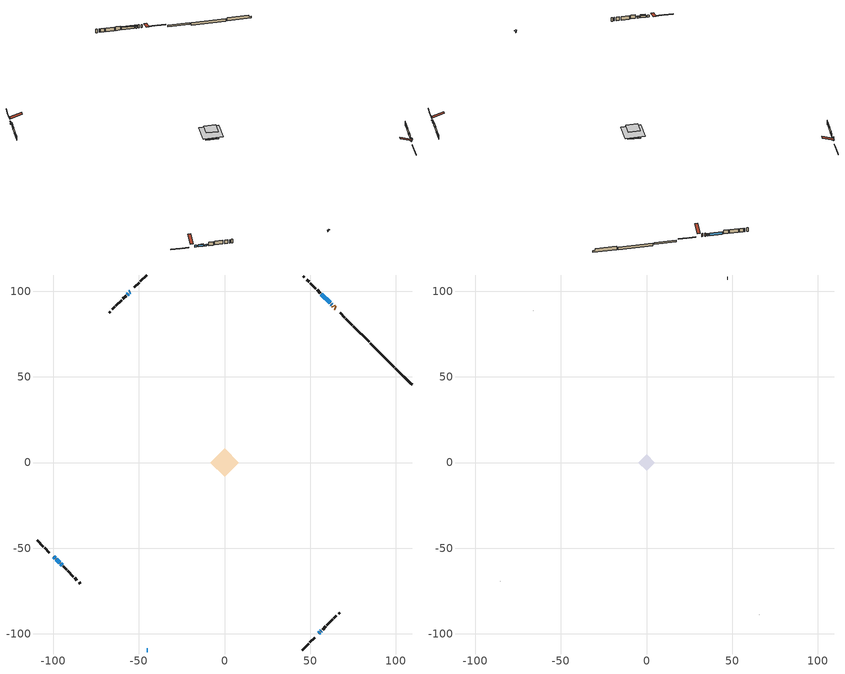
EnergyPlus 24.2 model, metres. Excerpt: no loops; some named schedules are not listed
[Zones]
conditioned space
 floor adiabatic (Floor2 construction): -4.52,0 0,4.52 4.52,0 0,-4.52 z0.76
 floor adiabatic (AdiabaticFloorConstruction): -8.2,0 0,8.2 8.2,0 0,-8.2 z0.76
 floor foundation (Slab1 construction): -4.31,0 0,4.31 4.31,0 0,-4.31 z-1.37
 floor foundation (Slab1 construction 1): -5.18,0 0,5.18 5.18,0 0,-5.18 z-1.68
 floor foundation (Slab3 construction): -4.52,0 0,4.52 4.52,0 0,-4.52 z-0.76
 wall outside (RimJoist1 construction): 45.34,-109.46 49.08,-105.73 / -109.46,-45.34 -105.73,-49.08 / -45.34,109.46 -49.08,105.73 / 74.65,80.16 70.91,83.9 z0.76:1.06
 wall outside (RimJoist2 construction): 49.74,-105.07 52.55,-102.26 / -105.07,-49.74 -102.26,-52.55 / -49.74,105.07 -52.55,102.26 / 70.25,84.55 67.44,87.36 z0.76:1.06
 wall outside (AdiabaticWallConstruction 1): 64.88,89.93 64.46,90.34 / 63.81,91 63.4,91.4 z0.76:2.79
 wall outside (AdiabaticWallConstruction): -45.34,-109.46 -44.73,-109.46 / -55.11,99.69 -55.54,99.26 / -56.2,98.61 -56.81,97.99 z0.76:1.68; -99.69,-55.11 -98.87,-55.94 z0.76:1.98; 55.11,-99.69 55.56,-99.24 z0.76:2.18; -98.21,-56.6 -96.27,-58.54 z0.76:2.23; 62.75,92.06 62.32,92.49 z0.76:1.73; -95.61,-59.19 -94.75,-60.06 z0.76:1.65; 56.22,-98.59 56.61,-98.19 z0.76:1.47; 61.66,93.15 56.59,98.22 z0.76:2.36
 wall outside (Wall1 construction): 57.27,-97.54 59.14,-95.67 / -94.09,-60.71 -92.23,-62.58 / -57.47,97.34 -59.33,95.47 / 55.93,98.87 54.07,100.74 z0.76:3.2
 wall outside (Wall2 construction): 59.79,-95.01 63.15,-91.66 / -91.57,-63.24 -88.21,-66.59 / -59.99,94.81 -63.35,91.46 / 53.41,101.4 50.05,104.75 z0.76:3.2
 wall outside (Wall3 construction): 63.81,-91 65.23,-89.57 / -87.56,-67.25 -86.13,-68.68 / -64,90.8 -65.43,89.37 / 49.4,105.41 47.97,106.84 z0.76:3.2
 wall outside (Wall5 construction): 66.6,-88.21 67.2,-87.6 / -84.77,-70.04 -84.16,-70.65 / -66.8,88.01 -67.4,87.4 / 46.61,108.2 46,108.81 z0.76:3.2
 wall foundation (FoundationWall1 construction): 99.77,55.04,-1.37 99.77,55.04,0.76 108.49,46.31,0.76 108.49,46.31,-0.28 109.46,45.34,-0.28 109.46,45.34,-1.37
 wall foundation (FoundationWall2 construction): 99.11,55.7 85.1,69.71 z-1.68:0.15
 wall foundation (FoundationWall3 construction): 84.44,70.36 75.3,79.5 z-0.76:0.15
 window (WindowConstruction 7): -45.34,-109.46 -44.73,-109.46 z0.76:1.67
 window (WindowConstruction 9): -99.69,-55.11 -98.87,-55.94 z0.76:1.98
 window (WindowConstruction): 55.11,-99.69 55.56,-99.25 z0.76:2.18
 window (WindowConstruction 1): -55.11,99.69 -55.54,99.26 z0.76:1.67
 window (WindowConstruction 2): -98.21,-56.6 -96.27,-58.54 z0.76:2.23
 window (WindowConstruction 3): -56.2,98.61 -56.81,98 z0.76:1.67
 window (WindowConstruction 8): 62.75,92.06 62.32,92.49 z0.76:1.73
 window (WindowConstruction 4): -95.61,-59.19 -94.75,-60.06 z0.76:1.65
 window (WindowConstruction 5): 56.22,-98.59 56.61,-98.19 z0.76:1.47
 window (WindowConstruction 6): 61.66,93.15 56.59,98.22 z0.76:2.36
 door (Door): 64.88,89.93 64.46,90.34 z0.76:2.79
 door (Door 1): 63.81,91 63.4,91.4 z0.76:2.79
 ceiling adiabatic (AdiabaticFloorConstruction): 0,-8.2 8.2,0 0,8.2 -8.2,0 z0.76
attic - vented
 floor to conditioned space (Floor1 construction Reversed): -4.88,0 0,4.88 4.88,0 0,-4.88 z3.2
 wall outside (Wall4 construction): 65.89,-88.92 65.94,-88.87 / -85.47,-69.33 -85.42,-69.38 / -66.09,88.72 -66.14,88.67 / 47.31,107.49 47.26,107.54 z0.76:3.2
 roof outside (Roof1 construction): 54.46,-100.35,3.2 49.7,-95.6,5.44 48.45,-96.85,5.44 53.2,-101.6,3.2; -100.35,-54.46,3.2 -95.6,-49.7,5.44 -96.85,-48.45,5.44 -101.6,-53.2,3.2; -54.46,100.35,3.2 -49.7,95.6,5.44 -48.45,96.85,5.44 -53.2,101.6,3.2; 65.53,89.27,3.2 60.78,84.52,5.44 62.03,83.27,5.44 66.79,88.02,3.2
shading: -44.43,-109.46 -45.64,-109.46 -45.64,-110.22 -44.43,-110.22 z1.97; 55.67,-99.14 55.01,-99.8 55.54,-100.34 56.2,-99.68 z2.33; -55.75,99.05 -54.9,99.9 -55.33,100.34 -56.19,99.48 z1.97; -96.23,-58.58 -98.25,-56.55 -98.79,-57.09 -96.76,-59.12 z2.29; -56.85,97.95 -56.16,98.65 -56.69,99.19 -57.39,98.49 z1.74; 61.99,92.82 63.07,91.73 63.61,92.27 62.53,93.35 z2.19; -94.71,-60.1 -95.66,-59.15 -96.19,-59.69 -95.24,-60.64 z1.71; 56.82,-97.98 56.01,-98.8 56.44,-99.23 57.25,-98.41 z1.77; 56.48,98.32 61.76,93.04 62.3,93.58 57.02,98.86 z2.51
[Building]
Building 1: Terrain=Suburbs
[Site:Location]
Windsor AP_ON: Latitude {deg}=42.28; Longitude {deg}=-82.96; Time Zone {hr}=-5; Elevation {m}=190; Keep Site Location Information=Yes
[Site:GroundTemperature:Shallow]
6.34957, 4.46684, 4.31606, 5.20952, 8.79623, 12.3662, 15.4612, 17.4219, 17.5884, 15.9938, 12.9777, 9.51722
[Site:WaterMainsTemperature]
Calculation Method=Schedule; Temperature Schedule=mains temperature schedule
[Material] Roughness=Rough; Thermal Absorptance=0.9
Name | Thickness {m} | Conductivity {W/m-K} | Density {kg/m3} | Specific Heat {J/kg-K} | Solar Absorptance | Visible Absorptance
asphalt or fiberglass shingles | 0.00635 | 0.162714 | 1121.4 | 1465.45 | 0.4 | 0.4
ceiling loosefill ins | 0.169333 | 0.0480833 | 16.02 | 1046.75 | 0.7 | 0.7
ceiling stud and cavity | 0.1397 | 0.0914023 | 65.682 | 1177.47 | 0.7 | 0.7
concrete 4.0 in. | 0.1016 | 1.803125 | 2242.8 | 837.4 | 0.7 | 0.7
concrete 8.0 in. | 0.2032 | 1.803125 | 2242.8 | 837.4 | 0.7 | 0.7
door material | 0.04445 | 0.053851 | 512.64 | 1214.23 | 0.7 | 0.7
exterior vertical ins | 0.0448461 | 0.029427 | 32.04 | 1214.23 | 0.7 | 0.7
exterior vertical ins 1 | 0.0120215 | 0.029427 | 32.04 | 1214.23 | 0.7 | 0.7
floor covering | 0.0127 | 9.015625 | 54.468 | 1339.84 | 0.6 | 0.6
floor covering 1 | 0.0127 | 0.0433444 | 54.468 | 1339.84 | 0.6 | 0.6
floor rigid ins; wall rigid ins | 0.512978 | 0.029427 | 32.04 | 1214.23 | 0.7 | 0.7
floor stud and cavity | 0.0889 | 0.62952 | 50.32683 | 1063.81 | 0.7 | 0.7
floor stud and cavity 1 | 0.1397 | 1.75129 | 37.0049 | 1207.88 | 0.7 | 0.7
furniture material conditioned space 1 | 0.1524 | 0.115458 | 640.8 | 1214.23 | 0.6 | 0.6
gypsum board | 0.0127 | 0.160291 | 801 | 837.4 | 0.6 | 0.6
gypsum board 1 | 0.0127 | 0.160291 | 801 | 837.4 | 0.7 | 0.7
osb sheathing 0.5 in. | 0.0127 | 0.115458 | 512.64 | 1214.23 | 0.7 | 0.7
osb sheathing 0.75 in. | 0.01905 | 0.115458 | 512.64 | 1214.23 | 0.7 | 0.7
osb sheathing 2.0 in. | 0.0508 | 0.115458 | 512.64 | 1214.23 | 0.7 | 0.7
rim joist rigid ins | 0.051816 | 0.029427 | 32.04 | 1214.23 | 0.7 | 0.7
rim joist stud and cavity | 0.0508 | 0.0401486 | 125.044 | 1163.47 | 0.6 | 0.6
rim joist stud and cavity 1 | 0.0508 | 0.0400372 | 125.044 | 1163.47 | 0.6 | 0.6
wall stud and cavity | 0.1397 | 0.0940029 | 139.0536 | 1170.24 | 0.7 | 0.7
wall stud and cavity 1 | 0.1397 | 0.0902599 | 139.0536 | 1170.24 | 0.7 | 0.7
wall stud and cavity 2 | 0.1397 | 0.079737 | 139.0536 | 1170.24 | 0.7 | 0.7
wall stud and cavity 3 | 0.0889 | 6.1454 | 50.32683 | 1063.81 | 0.6 | 0.6
wall stud and cavity 4 | 0.1397 | 0.137227 | 139.0536 | 1170.24 | 0.7 | 0.7
wall stud and cavity 5 | 0.0889 | 0.380278 | 52.3479 | 1209.89 | 0.7 | 0.7
wall stud and cavity 6 | 0.0889 | 0.391764 | 83.0341 | 1211.67 | 0.7 | 0.7
wood siding | 0.0254 | 0.102417 | 544.68 | 1172.36 | 0.4 | 0.4
wood siding 1 | 0.00254 | 0.102417 | 544.68 | 1172.36 | 0.4 | 0.4
wood siding 2; wood siding 3; wood siding 4 | 0.0254 | 0.102417 | 544.68 | 1172.36 | 0.7 | 0.7
[WindowMaterial:SimpleGlazingSystem]
Name | U-Factor {W/m2-K} | Solar Heat Gain Coefficient
WindowMaterial | 2.92587 | 0.48
WindowMaterial 1 | 2.52614 | 0.26
WindowMaterial 2 | 2.76178 | 0.65
WindowMaterial 3 | 2.95029 | 0.47
WindowMaterial 4 | 2.91168 | 0.5
WindowMaterial 5 | 3.003662 | 0.39
WindowMaterial 6 | 2.864551 | 0.55
WindowMaterial 7 | 2.41315 | 0.45
WindowMaterial 8 | 6.73808 | 0.74
WindowMaterial 9 | 2.94631 | 0.46
[Construction]
AdiabaticFloorConstruction: floor stud and cavity 1, floor rigid ins, osb sheathing 0.75 in., floor covering 1
AdiabaticWallConstruction: wood siding 3, wall rigid ins, wall stud and cavity 5, gypsum board
AdiabaticWallConstruction 1: wood siding 4, wall rigid ins, wall stud and cavity 5, gypsum board
Door; Door 1: door material
Floor1 construction Reversed: gypsum board, ceiling stud and cavity, ceiling loosefill ins
Floor2 construction: floor stud and cavity, floor covering
FoundationWall1 construction; FoundationWall3 construction: concrete 8.0 in., gypsum board 1
FoundationWall2 construction: concrete 8.0 in.
furniture construction conditioned space 1: furniture material conditioned space 1
PartitionWallConstruction: gypsum board, wall stud and cavity 6, gypsum board
RimJoist1 construction: wood siding 2, rim joist rigid ins, osb sheathing 2.0 in., rim joist stud and cavity
RimJoist2 construction: wood siding 2, rim joist rigid ins, osb sheathing 2.0 in., rim joist stud and cavity 1
Roof1 construction: asphalt or fiberglass shingles
Slab1 construction; Slab1 construction 1; Slab3 construction: concrete 4.0 in.
Wall1 construction: wood siding, osb sheathing 0.5 in., wall stud and cavity, gypsum board
Wall2 construction: wood siding, osb sheathing 0.5 in., wall stud and cavity 1, gypsum board
Wall3 construction: wood siding, osb sheathing 0.5 in., wall stud and cavity 2, gypsum board
Wall4 construction: wood siding 1, wall stud and cavity 3
Wall5 construction: wood siding, osb sheathing 0.5 in., wall stud and cavity 4, gypsum board
WindowConstruction: WindowMaterial
WindowConstruction 1: WindowMaterial 1
WindowConstruction 2: WindowMaterial 2
WindowConstruction 3: WindowMaterial 3
WindowConstruction 4: WindowMaterial 4
WindowConstruction 5: WindowMaterial 5
WindowConstruction 6: WindowMaterial 6
WindowConstruction 7: WindowMaterial 7
WindowConstruction 8: WindowMaterial 8
WindowConstruction 9: WindowMaterial 9
[Zone] Multiplier=1; Part of Total Floor Area=Yes
Name | Volume {m3}
attic - vented | 17.3412
conditioned space | 582.3
[Space]
Name | Zone | Volume {m3}
attic - vented 1 | attic - vented | 17.3412
conditioned space 1 | conditioned space | 582.3
[ZoneInfiltration:EffectiveLeakageArea]
infil attic - vented 1: Zone or Space=attic - vented 1; Schedule=Always On Discrete; Effective Air Leakage Area {cm2}=2118.22; Stack Coefficient=0.000325424; Wind Coefficient=1.21883e-05
[ZoneMixing]
whole house fan mix: Zone or Space=attic - vented; Schedule=Always On Continuous; Design Flow Rate Calculation Method=Flow/Zone; Design Flow Rate {m3/s}=0; Source Zone or Space=conditioned space
[SurfaceProperty:ExposedFoundationPerimeter] Exposed Perimeter Calculation Method=TotalExposedPerimeter
Name | Total Exposed Perimeter {m}
Slab1 | 13.716
Slab1 1 | 19.812
Slab3 | 12.924
[InternalMass] Zone or ZoneList=conditioned space; Space or SpaceList=conditioned space 1
Name | Construction | Surface Area {m2}
furniture mass conditioned space 1 | furniture construction conditioned space 1 | 122.872
partition wall mass | PartitionWallConstruction | 266.27
[Lights]
interior lighting: Zone or ZoneList or Space or SpaceList=conditioned space 1; Schedule=interior lighting schedule; Design Level Calculation Method=LightingLevel; Lighting Level {W}=343.2; Return Air Fraction=0; Fraction Radiant=0.6; Fraction Visible=0.2; Fraction Replaceable=1
[People]
occupants: Zone or ZoneList or Space or SpaceList=conditioned space 1; Number of People Schedule=occupants schedule; Number of People Calculation Method=People; Number of People=3; Fraction Radiant=0.314171; Sensible Heat Fraction=0.56303; Activity Level Schedule=occupants activity schedule; Carbon Dioxide Generation Rate {m3/s-W}=0; Enable ASHRAE 55 Comfort Warnings=No; Mean Radiant Temperature Calculation Type=EnclosureAveraged
[ElectricEquipment] Zone or ZoneList or Space or SpaceList=conditioned space 1; Design Level Calculation Method=EquipmentLevel
Name | Schedule | Design Level {W} | Fraction Latent | Fraction Radiant | Fraction Lost
clothes dryer | clothes dryer schedule | 140.772 | 0.015 | 0.081 | 0.85
clothes washer | clothes washer schedule | 32.1985 | 0.03 | 0.162 | 0.7
cooking range | cooking range schedule | 215.147 | 0.08 | 0.432 | 0.2
dishwasher | dishwasher schedule | 66.8632 | 0.3 | 0.18 | 0.4
fridge | fridge schedule | 72.9452 | 0 | 0.6 | 0
mech vent bath fan 0 | mech vent bath fan 0 schedule | 50.2 | 0 | 0 | 1
mech vent bath fan 1 | mech vent bath fan 1 schedule | 50.2 | 0 | 0 | 1
mech vent house fan | mech vent house fan schedule | 0 | 0 | 0 | 1
mech vent house fan cfis | mech vent house fan cfis schedule | 0 | 0 | 0 | 0
mech vent range fan 0 | mech vent range fan 0 schedule | 57 | 0 | 0 | 1
misc plug loads | misc plug loads schedule | 494.7 | 0.045 | 0.513 | 0.1
whole house fan | Always On Discrete | 0 | 0 | 0 | 1
[OtherEquipment] Zone or ZoneList or Space or SpaceList=conditioned space 1; Design Level Calculation Method=EquipmentLevel
Name | Fuel Type | Schedule | Design Level {W} | Fraction Latent | Fraction Radiant | Fraction Lost
clothes dryer 1 | Electricity | clothes dryer schedule | 0 | 0.015 | 0.081 | 0.85
cooking range 1 | Electricity | cooking range schedule | 0 | 0.08 | 0.432 | 0.2
general water use latent | None | general water use schedule | 62.594 | 1 | 0 | 0
general water use sensible | None | general water use schedule | -61.6891 | 0 | 0.6 | 0
mech vent house fan latent load | None | Always On Discrete | 0 | 1 | 0 | 0
mech vent house fan sensible load | None | Always On Discrete | 0 | 0 | 0 | 0
water heater energy adjustment1 | NaturalGas | Always On Discrete | 0.01 | 0 | 0 | 1
[ZoneInfiltration:DesignFlowRate] Zone or ZoneList or Space or SpaceList=conditioned space 1; Schedule=Always On Discrete; Design Flow Rate Calculation Method=Flow/Zone; Design Flow Rate {m3/s}=0
infil flow; natural vent flow; whole house fan flow
[Foundation:Kiva] Initial Indoor Air Temperature {C}=18; Wall Depth Below Slab {m}=0.2032
Name | Wall Height Above Grade {m} | Custom Block Material Name 1 | Custom Block Depth 1 {m} | Custom Block X Position 1 {m} | Custom Block Z Position 1 {m}
Foundation Kiva 1 | 0.759988 | exterior vertical ins | 2.13 | 0.2159 | 0
Foundation Kiva 2 | 0.149992
Foundation Kiva 3 | 0.150023 | exterior vertical ins 1 | 0.910011 | 0.2159 | 0
[Foundation:Kiva:Settings]
Soil Conductivity {W/m-K}=0.849921; Soil Density {kg/m3}=1842.3; Soil Specific Heat {J/kg-K}=418.7; Ground Solar Absorptivity=0.9; Ground Thermal Absorptivity=0.9; Ground Surface Roughness {m}=0.03; Far-Field Width {m}=40; Deep-Ground Boundary Condition=ZeroFlux; Deep-Ground Depth {m}=40; Minimum Cell Dimension {m}=0.2; Maximum Cell Growth Coefficient=3; Simulation Timestep=Timestep
[Exterior:Lights]
exterior lighting: Schedule=exterior lighting schedule; Design Level {W}=75.6
[Schedule:Constant]
Name | Hourly Value
Always On Continuous; mech vent house fan schedule; mech vent house fan cfis schedule; Always On Discrete | 1
occupants activity schedule | 117.228
fridge schedule | 0
[Schedule:Week:Daily]
interior lighting schedule Week Rule - Jan1-Jan27: interior lighting schedule day, interior lighting schedule day, interior lighting schedule day, interior lighting schedule day, interior lighting schedule day, interior lighting schedule day, interior lighting schedule day, interior lighting schedule default day, interior lighting schedule default day, interior lighting schedule default day, interior lighting schedule default day, interior lighting schedule default day
interior lighting schedule Week Rule - Jan28-Feb3: interior lighting schedule day, interior lighting schedule day, interior lighting schedule day, interior lighting schedule day, interior lighting schedule day 1, interior lighting schedule day 1, interior lighting schedule day 1, interior lighting schedule default day, interior lighting schedule default day, interior lighting schedule default day, interior lighting schedule default day, interior lighting schedule default day
interior lighting schedule Week Rule - Feb4-Feb24: interior lighting schedule day 1, interior lighting schedule day 1, interior lighting schedule day 1, interior lighting schedule day 1, interior lighting schedule day 1, interior lighting schedule day 1, interior lighting schedule day 1, interior lighting schedule default day, interior lighting schedule default day, interior lighting schedule default day, interior lighting schedule default day, interior lighting schedule default day
interior lighting schedule Week Rule - Feb25-Mar3: interior lighting schedule day 1, interior lighting schedule day 1, interior lighting schedule day 1, interior lighting schedule day 1, interior lighting schedule day 2, interior lighting schedule day 2, interior lighting schedule day 2, interior lighting schedule default day, interior lighting schedule default day, interior lighting schedule default day, interior lighting schedule default day, interior lighting schedule default day
interior lighting schedule Week Rule - Mar4-Mar31: interior lighting schedule day 2, interior lighting schedule day 2, interior lighting schedule day 2, interior lighting schedule day 2, interior lighting schedule day 2, interior lighting schedule day 2, interior lighting schedule day 2, interior lighting schedule default day, interior lighting schedule default day, interior lighting schedule default day, interior lighting schedule default day, interior lighting schedule default day
interior lighting schedule Week Rule - Apr1-Apr28: interior lighting schedule day 3, interior lighting schedule day 3, interior lighting schedule day 3, interior lighting schedule day 3, interior lighting schedule day 3, interior lighting schedule day 3, interior lighting schedule day 3, interior lighting schedule default day, interior lighting schedule default day, interior lighting schedule default day, interior lighting schedule default day, interior lighting schedule default day
interior lighting schedule Week Rule - Apr29-May5: interior lighting schedule day 3, interior lighting schedule day 3, interior lighting schedule day 4, interior lighting schedule day 4, interior lighting schedule day 4, interior lighting schedule day 4, interior lighting schedule day 4, interior lighting schedule default day, interior lighting schedule default day, interior lighting schedule default day, interior lighting schedule default day, interior lighting schedule default day
interior lighting schedule Week Rule - May6-May26: interior lighting schedule day 4, interior lighting schedule day 4, interior lighting schedule day 4, interior lighting schedule day 4, interior lighting schedule day 4, interior lighting schedule day 4, interior lighting schedule day 4, interior lighting schedule default day, interior lighting schedule default day, interior lighting schedule default day, interior lighting schedule default day, interior lighting schedule default day
interior lighting schedule Week Rule - May27-Jun2: interior lighting schedule day 4, interior lighting schedule day 4, interior lighting schedule day 4, interior lighting schedule day 4, interior lighting schedule day 4, interior lighting schedule day 5, interior lighting schedule day 5, interior lighting schedule default day, interior lighting schedule default day, interior lighting schedule default day, interior lighting schedule default day, interior lighting schedule default day
interior lighting schedule Week Rule - Jun3-Jun30: interior lighting schedule day 5, interior lighting schedule day 5, interior lighting schedule day 5, interior lighting schedule day 5, interior lighting schedule day 5, interior lighting schedule day 5, interior lighting schedule day 5, interior lighting schedule default day, interior lighting schedule default day, interior lighting schedule default day, interior lighting schedule default day, interior lighting schedule default day
interior lighting schedule Week Rule - Jul1-Jul28: interior lighting schedule day 6, interior lighting schedule day 6, interior lighting schedule day 6, interior lighting schedule day 6, interior lighting schedule day 6, interior lighting schedule day 6, interior lighting schedule day 6, interior lighting schedule default day, interior lighting schedule default day, interior lighting schedule default day, interior lighting schedule default day, interior lighting schedule default day
interior lighting schedule Week Rule - Jul29-Aug4: interior lighting schedule day 6, interior lighting schedule day 6, interior lighting schedule day 6, interior lighting schedule day 7, interior lighting schedule day 7, interior lighting schedule day 7, interior lighting schedule day 7, interior lighting schedule default day, interior lighting schedule default day, interior lighting schedule default day, interior lighting schedule default day, interior lighting schedule default day
interior lighting schedule Week Rule - Aug5-Aug25: interior lighting schedule day 7, interior lighting schedule day 7, interior lighting schedule day 7, interior lighting schedule day 7, interior lighting schedule day 7, interior lighting schedule day 7, interior lighting schedule day 7, interior lighting schedule default day, interior lighting schedule default day, interior lighting schedule default day, interior lighting schedule default day, interior lighting schedule default day
interior lighting schedule Week Rule - Aug26-Sep1: interior lighting schedule day 7, interior lighting schedule day 7, interior lighting schedule day 7, interior lighting schedule day 7, interior lighting schedule day 7, interior lighting schedule day 7, interior lighting schedule day 8, interior lighting schedule default day, interior lighting schedule default day, interior lighting schedule default day, interior lighting schedule default day, interior lighting schedule default day
interior lighting schedule Week Rule - Sep2-Sep29: interior lighting schedule day 8, interior lighting schedule day 8, interior lighting schedule day 8, interior lighting schedule day 8, interior lighting schedule day 8, interior lighting schedule day 8, interior lighting schedule day 8, interior lighting schedule default day, interior lighting schedule default day, interior lighting schedule default day, interior lighting schedule default day, interior lighting schedule default day
interior lighting schedule Week Rule - Sep30-Oct6: interior lighting schedule day 8, interior lighting schedule day 9, interior lighting schedule day 9, interior lighting schedule day 9, interior lighting schedule day 9, interior lighting schedule day 9, interior lighting schedule day 9, interior lighting schedule default day, interior lighting schedule default day, interior lighting schedule default day, interior lighting schedule default day, interior lighting schedule default day
interior lighting schedule Week Rule - Oct7-Oct27: interior lighting schedule day 9, interior lighting schedule day 9, interior lighting schedule day 9, interior lighting schedule day 9, interior lighting schedule day 9, interior lighting schedule day 9, interior lighting schedule day 9, interior lighting schedule default day, interior lighting schedule default day, interior lighting schedule default day, interior lighting schedule default day, interior lighting schedule default day
interior lighting schedule Week Rule - Oct28-Nov3: interior lighting schedule day 9, interior lighting schedule day 9, interior lighting schedule day 9, interior lighting schedule day 9, interior lighting schedule day 10, interior lighting schedule day 10, interior lighting schedule day 10, interior lighting schedule default day, interior lighting schedule default day, interior lighting schedule default day, interior lighting schedule default day, interior lighting schedule default day
interior lighting schedule Week Rule - Nov4-Nov24: interior lighting schedule day 10, interior lighting schedule day 10, interior lighting schedule day 10, interior lighting schedule day 10, interior lighting schedule day 10, interior lighting schedule day 10, interior lighting schedule day 10, interior lighting schedule default day, interior lighting schedule default day, interior lighting schedule default day, interior lighting schedule default day, interior lighting schedule default day
interior lighting schedule Week Rule - Nov25-Dec1: interior lighting schedule day 10, interior lighting schedule day 10, interior lighting schedule day 10, interior lighting schedule day 10, interior lighting schedule day 10, interior lighting schedule day 10, interior lighting schedule day 11, interior lighting schedule default day, interior lighting schedule default day, interior lighting schedule default day, interior lighting schedule default day, interior lighting schedule default day
interior lighting schedule Week Rule - Dec2-Dec31: interior lighting schedule day 11, interior lighting schedule day 11, interior lighting schedule day 11, interior lighting schedule day 11, interior lighting schedule day 11, interior lighting schedule day 11, interior lighting schedule day 11, interior lighting schedule default day, interior lighting schedule default day, interior lighting schedule default day, interior lighting schedule default day, interior lighting schedule default day
occupants schedule Week Rule - Jan1-Dec31: occupants schedule day, occupants schedule day, occupants schedule day, occupants schedule day, occupants schedule day, occupants schedule day, occupants schedule day, occupants schedule default day, occupants schedule default day, occupants schedule default day, occupants schedule default day, occupants schedule default day
clothes dryer schedule Week Rule - Jan1-Dec31: clothes dryer schedule day, clothes dryer schedule day, clothes dryer schedule day, clothes dryer schedule day, clothes dryer schedule day, clothes dryer schedule day, clothes dryer schedule day, clothes dryer schedule default day, clothes dryer schedule default day, clothes dryer schedule default day, clothes dryer schedule default day, clothes dryer schedule default day
clothes washer schedule Week Rule - Jan1-Dec31: clothes washer schedule day, clothes washer schedule day, clothes washer schedule day, clothes washer schedule day, clothes washer schedule day, clothes washer schedule day, clothes washer schedule day, clothes washer schedule default day, clothes washer schedule default day, clothes washer schedule default day, clothes washer schedule default day, clothes washer schedule default day
cooking range schedule Week Rule - Jan1-Dec31: cooking range schedule day, cooking range schedule day, cooking range schedule day, cooking range schedule day, cooking range schedule day, cooking range schedule day, cooking range schedule day, cooking range schedule default day, cooking range schedule default day, cooking range schedule default day, cooking range schedule default day, cooking range schedule default day
dishwasher schedule Week Rule - Jan1-Dec31: dishwasher schedule day, dishwasher schedule day, dishwasher schedule day, dishwasher schedule day, dishwasher schedule day, dishwasher schedule day, dishwasher schedule day, dishwasher schedule default day, dishwasher schedule default day, dishwasher schedule default day, dishwasher schedule default day, dishwasher schedule default day
mech vent bath fan 0 schedule Week Rule - Jan1-Dec31: mech vent bath fan 0 schedule day, mech vent bath fan 0 schedule day, mech vent bath fan 0 schedule day, mech vent bath fan 0 schedule day, mech vent bath fan 0 schedule day, mech vent bath fan 0 schedule day, mech vent bath fan 0 schedule day, mech vent bath fan 0 schedule default day, mech vent bath fan 0 schedule default day, mech vent bath fan 0 schedule default day, mech vent bath fan 0 schedule default day, mech vent bath fan 0 schedule default day
mech vent bath fan 1 schedule Week Rule - Jan1-Dec31: mech vent bath fan 1 schedule day, mech vent bath fan 1 schedule day, mech vent bath fan 1 schedule day, mech vent bath fan 1 schedule day, mech vent bath fan 1 schedule day, mech vent bath fan 1 schedule day, mech vent bath fan 1 schedule day, mech vent bath fan 1 schedule default day, mech vent bath fan 1 schedule default day, mech vent bath fan 1 schedule default day, mech vent bath fan 1 schedule default day, mech vent bath fan 1 schedule default day
mech vent range fan 0 schedule Week Rule - Jan1-Dec31: mech vent range fan 0 schedule day, mech vent range fan 0 schedule day, mech vent range fan 0 schedule day, mech vent range fan 0 schedule day, mech vent range fan 0 schedule day, mech vent range fan 0 schedule day, mech vent range fan 0 schedule day, mech vent range fan 0 schedule default day, mech vent range fan 0 schedule default day, mech vent range fan 0 schedule default day, mech vent range fan 0 schedule default day, mech vent range fan 0 schedule default day
misc plug loads schedule Week Rule - Jan1-Dec31: misc plug loads schedule day, misc plug loads schedule day, misc plug loads schedule day, misc plug loads schedule day, misc plug loads schedule day, misc plug loads schedule day, misc plug loads schedule day, misc plug loads schedule default day, misc plug loads schedule default day, misc plug loads schedule default day, misc plug loads schedule default day, misc plug loads schedule default day
general water use schedule Week Rule - Jan1-Dec31: general water use schedule day, general water use schedule day, general water use schedule day, general water use schedule day, general water use schedule day, general water use schedule day, general water use schedule day, general water use schedule default day, general water use schedule default day, general water use schedule default day, general water use schedule default day, general water use schedule default day
exterior lighting schedule Week Rule - Jan1-Jan27: exterior lighting schedule day, exterior lighting schedule day, exterior lighting schedule day, exterior lighting schedule day, exterior lighting schedule day, exterior lighting schedule day, exterior lighting schedule day, exterior lighting schedule default day, exterior lighting schedule default day, exterior lighting schedule default day, exterior lighting schedule default day, exterior lighting schedule default day
exterior lighting schedule Week Rule - Jan28-Feb3: exterior lighting schedule day, exterior lighting schedule day, exterior lighting schedule day, exterior lighting schedule day, exterior lighting schedule day 1, exterior lighting schedule day 1, exterior lighting schedule day 1, exterior lighting schedule default day, exterior lighting schedule default day, exterior lighting schedule default day, exterior lighting schedule default day, exterior lighting schedule default day
exterior lighting schedule Week Rule - Feb4-Feb24: exterior lighting schedule day 1, exterior lighting schedule day 1, exterior lighting schedule day 1, exterior lighting schedule day 1, exterior lighting schedule day 1, exterior lighting schedule day 1, exterior lighting schedule day 1, exterior lighting schedule default day, exterior lighting schedule default day, exterior lighting schedule default day, exterior lighting schedule default day, exterior lighting schedule default day
exterior lighting schedule Week Rule - Feb25-Mar3: exterior lighting schedule day 1, exterior lighting schedule day 1, exterior lighting schedule day 1, exterior lighting schedule day 1, exterior lighting schedule day 2, exterior lighting schedule day 2, exterior lighting schedule day 2, exterior lighting schedule default day, exterior lighting schedule default day, exterior lighting schedule default day, exterior lighting schedule default day, exterior lighting schedule default day
exterior lighting schedule Week Rule - Mar4-Mar31: exterior lighting schedule day 2, exterior lighting schedule day 2, exterior lighting schedule day 2, exterior lighting schedule day 2, exterior lighting schedule day 2, exterior lighting schedule day 2, exterior lighting schedule day 2, exterior lighting schedule default day, exterior lighting schedule default day, exterior lighting schedule default day, exterior lighting schedule default day, exterior lighting schedule default day
exterior lighting schedule Week Rule - Apr1-Apr28: exterior lighting schedule day 3, exterior lighting schedule day 3, exterior lighting schedule day 3, exterior lighting schedule day 3, exterior lighting schedule day 3, exterior lighting schedule day 3, exterior lighting schedule day 3, exterior lighting schedule default day, exterior lighting schedule default day, exterior lighting schedule default day, exterior lighting schedule default day, exterior lighting schedule default day
exterior lighting schedule Week Rule - Apr29-May5: exterior lighting schedule day 3, exterior lighting schedule day 3, exterior lighting schedule day 4, exterior lighting schedule day 4, exterior lighting schedule day 4, exterior lighting schedule day 4, exterior lighting schedule day 4, exterior lighting schedule default day, exterior lighting schedule default day, exterior lighting schedule default day, exterior lighting schedule default day, exterior lighting schedule default day
exterior lighting schedule Week Rule - May6-May26: exterior lighting schedule day 4, exterior lighting schedule day 4, exterior lighting schedule day 4, exterior lighting schedule day 4, exterior lighting schedule day 4, exterior lighting schedule day 4, exterior lighting schedule day 4, exterior lighting schedule default day, exterior lighting schedule default day, exterior lighting schedule default day, exterior lighting schedule default day, exterior lighting schedule default day
exterior lighting schedule Week Rule - May27-Jun2: exterior lighting schedule day 4, exterior lighting schedule day 4, exterior lighting schedule day 4, exterior lighting schedule day 4, exterior lighting schedule day 4, exterior lighting schedule day 5, exterior lighting schedule day 5, exterior lighting schedule default day, exterior lighting schedule default day, exterior lighting schedule default day, exterior lighting schedule default day, exterior lighting schedule default day
exterior lighting schedule Week Rule - Jun3-Jun30: exterior lighting schedule day 5, exterior lighting schedule day 5, exterior lighting schedule day 5, exterior lighting schedule day 5, exterior lighting schedule day 5, exterior lighting schedule day 5, exterior lighting schedule day 5, exterior lighting schedule default day, exterior lighting schedule default day, exterior lighting schedule default day, exterior lighting schedule default day, exterior lighting schedule default day
[Schedule:Year]
interior lighting schedule: interior lighting schedule Week Rule - Jan1-Jan27, 1, 1, 1, 27, interior lighting schedule Week Rule - Jan28-Feb3, 1, 28, 2, 3, interior lighting schedule Week Rule - Feb4-Feb24, 2, 4, 2, 24, interior lighting schedule Week Rule - Feb25-Mar3, 2, 25, 3, 3, interior lighting schedule Week Rule - Mar4-Mar31, 3, 4, 3, 31, interior lighting schedule Week Rule - Apr1-Apr28, 4, 1, 4, 28, interior lighting schedule Week Rule - Apr29-May5, 4, 29, 5, 5, interior lighting schedule Week Rule - May6-May26, 5, 6, 5, 26, interior lighting schedule Week Rule - May27-Jun2, 5, 27, 6, 2, interior lighting schedule Week Rule - Jun3-Jun30, 6, 3, 6, 30, interior lighting schedule Week Rule - Jul1-Jul28, 7, 1, 7, 28, interior lighting schedule Week Rule - Jul29-Aug4, 7, 29, 8, 4, interior lighting schedule Week Rule - Aug5-Aug25, 8, 5, 8, 25, interior lighting schedule Week Rule - Aug26-Sep1, 8, 26, 9, 1, interior lighting schedule Week Rule - Sep2-Sep29, 9, 2, 9, 29, interior lighting schedule Week Rule - Sep30-Oct6, 9, 30, 10, 6, interior lighting schedule Week Rule - Oct7-Oct27, 10, 7, 10, 27, interior lighting schedule Week Rule - Oct28-Nov3, 10, 28, 11, 3, interior lighting schedule Week Rule - Nov4-Nov24, 11, 4, 11, 24, interior lighting schedule Week Rule - Nov25-Dec1, 11, 25, 12, 1, interior lighting schedule Week Rule - Dec2-Dec31, 12, 2, 12, 31
occupants schedule: occupants schedule Week Rule - Jan1-Dec31, 1, 1, 12, 31
clothes dryer schedule: clothes dryer schedule Week Rule - Jan1-Dec31, 1, 1, 12, 31
clothes washer schedule: clothes washer schedule Week Rule - Jan1-Dec31, 1, 1, 12, 31
cooking range schedule: cooking range schedule Week Rule - Jan1-Dec31, 1, 1, 12, 31
dishwasher schedule: dishwasher schedule Week Rule - Jan1-Dec31, 1, 1, 12, 31
mech vent bath fan 0 schedule: mech vent bath fan 0 schedule Week Rule - Jan1-Dec31, 1, 1, 12, 31
mech vent bath fan 1 schedule: mech vent bath fan 1 schedule Week Rule - Jan1-Dec31, 1, 1, 12, 31
mech vent range fan 0 schedule: mech vent range fan 0 schedule Week Rule - Jan1-Dec31, 1, 1, 12, 31
misc plug loads schedule: misc plug loads schedule Week Rule - Jan1-Dec31, 1, 1, 12, 31
general water use schedule: general water use schedule Week Rule - Jan1-Dec31, 1, 1, 12, 31
exterior lighting schedule: exterior lighting schedule Week Rule - Jan1-Jan27, 1, 1, 1, 27, exterior lighting schedule Week Rule - Jan28-Feb3, 1, 28, 2, 3, exterior lighting schedule Week Rule - Feb4-Feb24, 2, 4, 2, 24, exterior lighting schedule Week Rule - Feb25-Mar3, 2, 25, 3, 3, exterior lighting schedule Week Rule - Mar4-Mar31, 3, 4, 3, 31, exterior lighting schedule Week Rule - Apr1-Apr28, 4, 1, 4, 28, exterior lighting schedule Week Rule - Apr29-May5, 4, 29, 5, 5, exterior lighting schedule Week Rule - May6-May26, 5, 6, 5, 26, exterior lighting schedule Week Rule - May27-Jun2, 5, 27, 6, 2, exterior lighting schedule Week Rule - Jun3-Jun30, 6, 3, 6, 30, exterior lighting schedule Week Rule - Jul1-Jul28, 7, 1, 7, 28, exterior lighting schedule Week Rule - Jul29-Aug4, 7, 29, 8, 4, exterior lighting schedule Week Rule - Aug5-Aug25, 8, 5, 8, 25, exterior lighting schedule Week Rule - Aug26-Sep1, 8, 26, 9, 1, exterior lighting schedule Week Rule - Sep2-Sep29, 9, 2, 9, 29, exterior lighting schedule Week Rule - Sep30-Oct6, 9, 30, 10, 6, exterior lighting schedule Week Rule - Oct7-Oct27, 10, 7, 10, 27, exterior lighting schedule Week Rule - Oct28-Nov3, 10, 28, 11, 3, exterior lighting schedule Week Rule - Nov4-Nov24, 11, 4, 11, 24, exterior lighting schedule Week Rule - Nov25-Dec1, 11, 25, 12, 1, exterior lighting schedule Week Rule - Dec2-Dec31, 12, 2, 12, 31
[Schedule:Compact]
mains temperature schedule: Through: 01/01, For: AllDays, Until: 24:00, 9.71556, Through: 01/02, For: AllDays, Until: 24:00, 9.65056, Through: 01/03, For: AllDays, Until: 24:00, 9.58667, Through: 01/04, For: AllDays, Until: 24:00, 9.52389, Through: 01/05, For: AllDays, Until: 24:00, 9.46278, Through: 01/06, For: AllDays, Until: 24:00, 9.40278, Through: 01/07, For: AllDays, Until: 24:00, 9.34444, Through: 01/08, For: AllDays, Until: 24:00, 9.28778, Through: 01/09, For: AllDays, Until: 24:00, 9.23222, Through: 01/10, For: AllDays, Until: 24:00, 9.17778, Through: 01/11, For: AllDays, Until: 24:00, 9.125, Through: 01/12, For: AllDays, Until: 24:00, 9.07389, Through: 01/13, For: AllDays, Until: 24:00, 9.02444, Through: 01/14, For: AllDays, Until: 24:00, 8.97611, Through: 01/15, For: AllDays, Until: 24:00, 8.92944, Through: 01/16, For: AllDays, Until: 24:00, 8.88444, Through: 01/17, For: AllDays, Until: 24:00, 8.84056, Through: 01/18, For: AllDays, Until: 24:00, 8.79889, Through: 01/19, For: AllDays, Until: 24:00, 8.75833, Through: 01/20, For: AllDays, Until: 24:00, 8.71944, Through: 01/21, For: AllDays, Until: 24:00, 8.68222, Through: 01/22, For: AllDays, Until: 24:00, 8.64667, Through: 01/23, For: AllDays, Until: 24:00, 8.61222, Through: 01/24, For: AllDays, Until: 24:00, 8.58, Through: 01/25, For: AllDays, Until: 24:00, 8.54944, Through: 01/26, For: AllDays, Until: 24:00, 8.52, Through: 01/27, For: AllDays, Until: 24:00, 8.49278, Through: 01/28, For: AllDays, Until: 24:00, 8.46722, Through: 01/29, For: AllDays, Until: 24:00, 8.44278, Through: 01/30, For: AllDays, Until: 24:00, 8.42056, Through: 01/31, For: AllDays, Until: 24:00, 8.39944, Through: 02/01, For: AllDays, Until: 24:00, 8.38056, Through: 02/02, For: AllDays, Until: 24:00, 8.36333, Through: 02/03, For: AllDays, Until: 24:00, 8.34778, Through: 02/04, For: AllDays, Until: 24:00, 8.33389, Through: 02/05, For: AllDays, Until: 24:00, 8.32167, Through: 02/06, For: AllDays, Until: 24:00, 8.31111, Through: 02/07, For: AllDays, Until: 24:00, 8.30222, Through: 02/08, For: AllDays, Until: 24:00, 8.295, Through: 02/09, For: AllDays, Until: 24:00, 8.29, Through: 02/10, For: AllDays, Until: 24:00, 8.28611, Through: 02/11, For: AllDays, Until: 24:00, 8.28444, Through: 02/12, For: AllDays, Until: 24:00, 8.28444, Through: 02/13, For: AllDays, Until: 24:00, 8.28611, Through: 02/14, For: AllDays, Until: 24:00, 8.28889, Through: 02/15, For: AllDays, Until: 24:00, 8.29444, Through: 02/16, For: AllDays, Until: 24:00, 8.30111, Through: 02/17, For: AllDays, Until: 24:00, 8.30944, Through: 02/18, For: AllDays, Until: 24:00, 8.31944, Through: 02/19, For: AllDays, Until: 24:00, 8.33167, Through: 02/20, For: AllDays, Until: 24:00, 8.345, Through: 02/21, For: AllDays, Until: 24:00, 8.36056, Through: 02/22, For: AllDays, Until: 24:00, 8.37778, Through: 02/23, For: AllDays, Until: 24:00, 8.39611, Through: 02/24, For: AllDays, Until: 24:00, 8.41667, Through: 02/25, For: AllDays, Until: 24:00, 8.43889, Through: 02/26, For: AllDays, Until: 24:00, 8.46278, Through: 02/27, For: AllDays, Until: 24:00, 8.48833, Through: 02/28, For: AllDays, Until: 24:00, 8.51556, Through: 03/01, For: AllDays, Until: 24:00, 8.54444, Through: 03/02, For: AllDays, Until: 24:00, 8.575, Through: 03/03, For: AllDays, Until: 24:00, 8.60667, Through: 03/04, For: AllDays, Until: 24:00, 8.64056, Through: 03/05, For: AllDays, Until: 24:00, 8.67611, Through: 03/06, For: AllDays, Until: 24:00, 8.71278, Through: 03/07, For: AllDays, Until: 24:00, 8.75167, Through: 03/08, For: AllDays, Until: 24:00, 8.79167, Through: 03/09, For: AllDays, Until: 24:00, 8.83333, Through: 03/10, For: AllDays, Until: 24:00, 8.87667, Through: 03/11, For: AllDays, Until: 24:00, 8.92167, Through: 03/12, For: AllDays, Until: 24:00, 8.96833, Through: 03/13, For: AllDays, Until: 24:00, 9.01611, Through: 03/14, For: AllDays, Until: 24:00, 9.06556, Through: 03/15, For: AllDays, Until: 24:00, 9.11667, Through: 03/16, For: AllDays, Until: 24:00, 9.16889, Through: 03/17, For: AllDays, Until: 24:00, 9.22278, Through: 03/18, For: AllDays, Until: 24:00, 9.27833, Through: 03/19, For: AllDays, Until: 24:00, 9.335, Through: 03/20, For: AllDays, Until: 24:00, 9.39333, Through: 03/21, For: AllDays, Until: 24:00, 9.45278, Through: 03/22, For: AllDays, Until: 24:00, 9.51389, Through: 03/23, For: AllDays, Until: 24:00, 9.57611, Through: 03/24, For: AllDays, Until: 24:00, 9.64, Through: 03/25, For: AllDays, Until: 24:00, 9.705, Through: 03/26, For: AllDays, Until: 24:00, 9.77111, Through: 03/27, For: AllDays, Until: 24:00, 9.83889, Through: 03/28, For: AllDays, Until: 24:00, 9.90778, Through: 03/29, For: AllDays, Until: 24:00, 9.97778, Through: 03/30, For: AllDays, Until: 24:00, 10.0489, Through: 03/31, For: AllDays, Until: 24:00, 10.1217, Through: 04/01, For: AllDays, Until: 24:00, 10.1956, Through: 04/02, For: AllDays, Until: 24:00, 10.2706, Through: 04/03, For: AllDays, Until: 24:00, 10.3461, Through: 04/04, For: AllDays, Until: 24:00, 10.4233, Through: 04/05, For: AllDays, Until: 24:00, 10.5017, Through: 04/06, For: AllDays, Until: 24:00, 10.5811, Through: 04/07, For: AllDays, Until: 24:00, 10.6617, Through: 04/08, For: AllDays, Until: 24:00, 10.7428, Through: 04/09, For: AllDays, Until: 24:00, 10.825, Through: 04/10, For: AllDays, Until: 24:00, 10.9089, Through: 04/11, For: AllDays, Until: 24:00, 10.9928, Through: 04/12, For: AllDays, Until: 24:00, 11.0783, Through: 04/13, For: AllDays, Until: 24:00, 11.1644, Through: 04/14, For: AllDays, Until: 24:00, 11.2517, Through: 04/15, For: AllDays, Until: 24:00, 11.3394, Through: 04/16, For: AllDays, Until: 24:00, 11.4278, Through: 04/17, For: AllDays, Until: 24:00, 11.5178, Through: 04/18, For: AllDays, Until: 24:00, 11.6078, Through: 04/19, For: AllDays, Until: 24:00, 11.6989, Through: 04/20, For: AllDays, Until: 24:00, 11.7906, Through: 04/21, For: AllDays, Until: 24:00, 11.8828, Through: 04/22, For: AllDays, Until: 24:00, 11.9761, Through: 04/23, For: AllDays, Until: 24:00, 12.07, Through: 04/24, For: AllDays, Until: 24:00, 12.1639, Through: 04/25, For: AllDays, Until: 24:00, 12.2589, Through: 04/26, For: AllDays, Until: 24:00, 12.3544, Through: 04/27, For: AllDays, Until: 24:00, 12.4506, Through: 04/28, For: AllDays, Until: 24:00, 12.5472, Through: 04/29, For: AllDays, Until: 24:00, 12.6439, Through: 04/30, For: AllDays, Until: 24:00, 12.7411, Through: 05/01, For: AllDays, Until: 24:00, 12.8389, Through: 05/02, For: AllDays, Until: 24:00, 12.9372, Through: 05/03, For: AllDays, Until: 24:00, 13.0356, Through: 05/04, For: AllDays, Until: 24:00, 13.1344, Through: 05/05, For: AllDays, Until: 24:00, 13.2339, Through: 05/06, For: AllDays, Until: 24:00, 13.3333, Through: 05/07, For: AllDays, Until: 24:00, 13.4328, Through: 05/08, For: AllDays, Until: 24:00, 13.5328, Through: 05/09, For: AllDays, Until: 24:00, 13.6328, Through: 05/10, For: AllDays, Until: 24:00, 13.7328, Through: 05/11, For: AllDays, Until: 24:00, 13.8328, Through: 05/12, For: AllDays, Until: 24:00, 13.9333, Through: 05/13, For: AllDays, Until: 24:00, 14.0339, Through: 05/14, For: AllDays, Until: 24:00, 14.1344, Through: 05/15, For: AllDays, Until: 24:00, 14.2344, Through: 05/16, For: AllDays, Until: 24:00, 14.335, Through: 05/17, For: AllDays, Until: 24:00, 14.4356, Through: 05/18, For: AllDays, Until: 24:00, 14.5356, Through: 05/19, For: AllDays, Until: 24:00, 14.6356, Through: 05/20, For: AllDays, Until: 24:00, 14.7356, Through: 05/21, For: AllDays, Until: 24:00, 14.8356, Through: 05/22, For: AllDays, Until: 24:00, 14.935, Through: 05/23, For: AllDays, Until: 24:00, 15.0344, Through: 05/24, For: AllDays, Until: 24:00, 15.1333, Through: 05/25, For: AllDays, Until: 24:00, 15.2322, Through: 05/26, For: AllDays, Until: 24:00, 15.3306, Through: 05/27, For: AllDays, Until: 24:00, 15.4283, Through: 05/28, For: AllDays, Until: 24:00, 15.5261, Through: 05/29, For: AllDays, Until: 24:00, 15.6233, Through: 05/30, For: AllDays, Until: 24:00, 15.7206, Through: 05/31, For: AllDays, Until: 24:00, 15.8167, Through: 06/01, For: AllDays, Until: 24:00, 15.9128, Through: 06/02, For: AllDays, Until: 24:00, 16.0078, Through: 06/03, For: AllDays, Until: 24:00, 16.1028, Through: 06/04, For: AllDays, Until: 24:00, 16.1967, Through: 06/05, For: AllDays, Until: 24:00, 16.2906, Through: 06/06, For: AllDays, Until: 24:00, 16.3833, Through: 06/07, For: AllDays, Until: 24:00, 16.4756, Through: 06/08, For: AllDays, Until: 24:00, 16.5672, Through: 06/09, For: AllDays, Until: 24:00, 16.6578, Through: 06/10, For: AllDays, Until: 24:00, 16.7478, Through: 06/11, For: AllDays, Until: 24:00, 16.8372, Through: 06/12, For: AllDays, Until: 24:00, 16.9256, Through: 06/13, For: AllDays, Until: 24:00, 17.0133, Through: 06/14, For: AllDays, Until: 24:00, 17.1, Through: 06/15, For: AllDays, Until: 24:00, 17.1861, Through: 06/16, For: AllDays, Until: 24:00, 17.2711, Through: 06/17, For: AllDays, Until: 24:00, 17.355, Through: 06/18, For: AllDays, Until: 24:00, 17.4383, Through: 06/19, For: AllDays, Until: 24:00, 17.5206, Through: 06/20, For: AllDays, Until: 24:00, 17.6017, Through: 06/21, For: AllDays, Until: 24:00, 17.6817, Through: 06/22, For: AllDays, Until: 24:00, 17.7606, Through: 06/23, For: AllDays, Until: 24:00, 17.8383, Through: 06/24, For: AllDays, Until: 24:00, 17.9156, Through: 06/25, For: AllDays, Until: 24:00, 17.9911, Through: 06/26, For: AllDays, Until: 24:00, 18.0656, Through: 06/27, For: AllDays, Until: 24:00, 18.1389, Through: 06/28, For: AllDays, Until: 24:00, 18.2111, Through: 06/29, For: AllDays, Until: 24:00, 18.2822, Through: 06/30, For: AllDays, Until: 24:00, 18.3522, Through: 07/01, For: AllDays, Until: 24:00, 18.4206, Through: 07/02, For: AllDays, Until: 24:00, 18.4878, Through: 07/03, For: AllDays, Until: 24:00, 18.5539, Through: 07/04, For: AllDays, Until: 24:00, 18.6183, Through: 07/05, For: AllDays, Until: 24:00, 18.6817, Through: 07/06, For: AllDays, Until: 24:00, 18.7439, Through: 07/07, For: AllDays, Until: 24:00, 18.8044, Through: 07/08, For: AllDays, Until: 24:00, 18.8639, Through: 07/09, For: AllDays, Until: 24:00, 18.9217, Through: 07/10, For: AllDays, Until: 24:00, 18.9778, Through: 07/11, For: AllDays, Until: 24:00, 19.0328, Through: 07/12, For: AllDays, Until: 24:00, 19.0861, Through: 07/13, For: AllDays, Until: 24:00, 19.1383, Through: 07/14, For: AllDays, Until: 24:00, 19.1889, Through: 07/15, For: AllDays, Until: 24:00, 19.2378, Through: 07/16, For: AllDays, Until: 24:00, 19.2856, Through: 07/17, For: AllDays, Until: 24:00, 19.3311, Through: 07/18, For: AllDays, Until: 24:00, 19.3761, Through: 07/19, For: AllDays, Until: 24:00, 19.4189, Through: 07/20, For: AllDays, Until: 24:00, 19.46, Through: 07/21, For: AllDays, Until: 24:00, 19.5, Through: 07/22, For: AllDays, Until: 24:00, 19.5378, Through: 07/23, For: AllDays, Until: 24:00, 19.5744, Through: 07/24, For: AllDays, Until: 24:00, 19.6094, Through: 07/25, For: AllDays, Until: 24:00, 19.6428, Through: 07/26, For: AllDays, Until: 24:00, 19.6744, Through: 07/27, For: AllDays, Until: 24:00, 19.7044, Through: 07/28, For: AllDays, Until: 24:00, 19.7328, Through: 07/29, For: AllDays, Until: 24:00, 19.7594, Through: 07/30, For: AllDays, Until: 24:00, 19.7844, Through: 07/31, For: AllDays, Until: 24:00, 19.8078, Through: 08/01, For: AllDays, Until: 24:00, 19.8294, Through: 08/02, For: AllDays, Until: 24:00, 19.8494, Through: 08/03, For: AllDays, Until: 24:00, 19.8678, Through: 08/04, For: AllDays, Until: 24:00, 19.8844, Through: 08/05, For: AllDays, Until: 24:00, 19.8994, Through: 08/06, For: AllDays, Until: 24:00, 19.9122, Through: 08/07, For: AllDays, Until: 24:00, 19.9239, Through: 08/08, For: AllDays, Until: 24:00, 19.9333, Through: 08/09, For: AllDays, Until: 24:00, 19.9417, Through: 08/10, For: AllDays, Until: 24:00, 19.9478, Through: 08/11, For: AllDays, Until: 24:00, 19.9522, Through: 08/12, For: AllDays, Until: 24:00, 19.9556, Through: 08/13, For: AllDays, Until: 24:00, 19.9567, Through: 08/14, For: AllDays, Until: 24:00, 19.9556, Through: 08/15, For: AllDays, Until: 24:00, 19.9533, Through: 08/16, For: AllDays, Until: 24:00, 19.9494, Through: 08/17, For: AllDays, Until: 24:00, 19.9433, Through: 08/18, For: AllDays, Until: 24:00, 19.9361, Through: 08/19, For: AllDays, Until: 24:00, 19.9267, Through: 08/20, For: AllDays, Until: 24:00, 19.9156, Through: 08/21, For: AllDays, Until: 24:00, 19.9033, Through: 08/22, For: AllDays, Until: 24:00, 19.8889, Through: 08/23, For: AllDays, Until: 24:00, 19.8728, Through: 08/24, For: AllDays, Until: 24:00, 19.855, Through: 08/25, For: AllDays, Until: 24:00, 19.835, Through: 08/26, For: AllDays, Until: 24:00, 19.8139, Through: 08/27, For: AllDays, Until: 24:00, 19.7911, Through: 08/28, For: AllDays, Until: 24:00, 19.7667, Through: 08/29, For: AllDays, Until: 24:00, 19.7406, Through: 08/30, For: AllDays, Until: 24:00, 19.7122, Through: 08/31, For: AllDays, Until: 24:00, 19.6828, Through: 09/01, For: AllDays, Until: 24:00, 19.6517, Through: 09/02, For: AllDays, Until: 24:00, 19.6189, Through: 09/03, For: AllDays, Until: 24:00, 19.5844, Through: 09/04, For: AllDays, Until: 24:00, 19.5483, Through: 09/05, For: AllDays, Until: 24:00, 19.5106, Through: 09/06, For: AllDays, Until: 24:00, 19.4711, Through: 09/07, For: AllDays, Until: 24:00, 19.4306, Through: 09/08, For: AllDays, Until: 24:00, 19.3878, Through: 09/09, For: AllDays, Until: 24:00, 19.3439, Through: 09/10, For: AllDays, Until: 24:00, 19.2983, Through: 09/11, For: AllDays, Until: 24:00, 19.2511, Through: 09/12, For: AllDays, Until: 24:00, 19.2028, Through: 09/13, For: AllDays, Until: 24:00, 19.1528, Through: 09/14, For: AllDays, Until: 24:00, 19.1011, Through: 09/15, For: AllDays, Until: 24:00, 19.0478, Through: 09/16, For: AllDays, Until: 24:00, 18.9933, Through: 09/17, For: AllDays, Until: 24:00, 18.9372, Through: 09/18, For: AllDays, Until: 24:00, 18.88, Through: 09/19, For: AllDays, Until: 24:00, 18.8211, Through: 09/20, For: AllDays, Until: 24:00, 18.7611, Through: 09/21, For: AllDays, Until: 24:00, 18.6994, Through: 09/22, For: AllDays, Until: 24:00, 18.6361, Through: 09/23, For: AllDays, Until: 24:00, 18.5722, Through: 09/24, For: AllDays, Until: 24:00, 18.5067, Through: 09/25, For: AllDays, Until: 24:00, 18.4394, Through: 09/26, For: AllDays, Until: 24:00, 18.3711, Through: 09/27, For: AllDays, Until: 24:00, 18.3017, Through: 09/28, For: AllDays, Until: 24:00, 18.2311, Through: 09/29, For: AllDays, Until: 24:00, 18.1594, Through: 09/30, For: AllDays, Until: 24:00, 18.0861, Through: 10/01, For: AllDays, Until: 24:00, 18.0122, Through: 10/02, For: AllDays, Until: 24:00, 17.9367, Through: 10/03, For: AllDays, Until: 24:00, 17.86, Through: 10/04, For: AllDays, Until: 24:00, 17.7822, Through: 10/05, For: AllDays, Until: 24:00, 17.7039, Through: 10/06, For: AllDays, Until: 24:00, 17.6239, Through: 10/07, For: AllDays, Until: 24:00, 17.5428, Through: 10/08, For: AllDays, Until: 24:00, 17.4611, Through: 10/09, For: AllDays, Until: 24:00, 17.3783, Through: 10/10, For: AllDays, Until: 24:00, 17.2944, Through: 10/11, For: AllDays, Until: 24:00, 17.21, Through: 10/12, For: AllDays, Until: 24:00, 17.1239, Through: 10/13, For: AllDays, Until: 24:00, 17.0378, Through: 10/14, For: AllDays, Until: 24:00, 16.95, Through: 10/15, For: AllDays, Until: 24:00, 16.8617, Through: 10/16, For: AllDays, Until: 24:00, 16.7728, Through: 10/17, For: AllDays, Until: 24:00, 16.6828, Through: 10/18, For: AllDays, Until: 24:00, 16.5922, Through: 10/19, For: AllDays, Until: 24:00, 16.5011, Through: 10/20, For: AllDays, Until: 24:00, 16.4089, Through: 10/21, For: AllDays, Until: 24:00, 16.3161, Through: 10/22, For: AllDays, Until: 24:00, 16.2228, Through: 10/23, For: AllDays, Until: 24:00, 16.1289, Through: 10/24, For: AllDays, Until: 24:00, 16.0344, Through: 10/25, For: AllDays, Until: 24:00, 15.9389, Through: 10/26, For: AllDays, Until: 24:00, 15.8433, Through: 10/27, For: AllDays, Until: 24:00, 15.7472, Through: 10/28, For: AllDays, Until: 24:00, 15.6506, Through: 10/29, For: AllDays, Until: 24:00, 15.5533, Through: 10/30, For: AllDays, Until: 24:00, 15.4561, Through: 10/31, For: AllDays, Until: 24:00, 15.3578, Through: 11/01, For: AllDays, Until: 24:00, 15.2594, Through: 11/02, For: AllDays, Until: 24:00, 15.1611, Through: 11/03, For: AllDays, Until: 24:00, 15.0617, Through: 11/04, For: AllDays, Until: 24:00, 14.9628, Through: 11/05, For: AllDays, Until: 24:00, 14.8633, Through: 11/06, For: AllDays, Until: 24:00, 14.7633, Through: 11/07, For: AllDays, Until: 24:00, 14.6633, Through: 11/08, For: AllDays, Until: 24:00, 14.5633, Through: 11/09, For: AllDays, Until: 24:00, 14.4633, Through: 11/10, For: AllDays, Until: 24:00, 14.3628, Through: 11/11, For: AllDays, Until: 24:00, 14.2628, Through: 11/12, For: AllDays, Until: 24:00, 14.1622, Through: 11/13, For: AllDays, Until: 24:00, 14.0617, Through: 11/14, For: AllDays, Until: 24:00, 13.9611, Through: 11/15, For: AllDays, Until: 24:00, 13.8611, Through: 11/16, For: AllDays, Until: 24:00, 13.7606, Through: 11/17, For: AllDays, Until: 24:00, 13.6606, Through: 11/18, For: AllDays, Until: 24:00, 13.5606, Through: 11/19, For: AllDays, Until: 24:00, 13.4606, Through: 11/20, For: AllDays, Until: 24:00, 13.3611, Through: 11/21, For: AllDays, Until: 24:00, 13.2617, Through: 11/22, For: AllDays, Until: 24:00, 13.1622, Through: 11/23, For: AllDays, Until: 24:00, 13.0633, Through: 11/24, For: AllDays, Until: 24:00, 12.9644, Through: 11/25, For: AllDays, Until: 24:00, 12.8661, Through: 11/26, For: AllDays, Until: 24:00, 12.7683, Through: 11/27, For: AllDays, Until: 24:00, 12.6711, Through: 11/28, For: AllDays, Until: 24:00, 12.5739, Through: 11/29, For: AllDays, Until: 24:00, 12.4772, Through: 11/30, For: AllDays, Until: 24:00, 12.3811, Through: 12/01, For: AllDays, Until: 24:00, 12.2856, Through: 12/02, For: AllDays, Until: 24:00, 12.1906, Through: 12/03, For: AllDays, Until: 24:00, 12.0961, Through: 12/04, For: AllDays, Until: 24:00, 12.0022, Through: 12/05, For: AllDays, Until: 24:00, 11.9089, Through: 12/06, For: AllDays, Until: 24:00, 11.8161, Through: 12/07, For: AllDays, Until: 24:00, 11.7244, Through: 12/08, For: AllDays, Until: 24:00, 11.6333, Through: 12/09, For: AllDays, Until: 24:00, 11.5428, Through: 12/10, For: AllDays, Until: 24:00, 11.4528, Through: 12/11, For: AllDays, Until: 24:00, 11.3639, Through: 12/12, For: AllDays, Until: 24:00, 11.2756, Through: 12/13, For: AllDays, Until: 24:00, 11.1883, Through: 12/14, For: AllDays, Until: 24:00, 11.1022, Through: 12/15, For: AllDays, Until: 24:00, 11.0167, Through: 12/16, For: AllDays, Until: 24:00, 10.9322, Through: 12/17, For: AllDays, Until: 24:00, 10.8483, Through: 12/18, For: AllDays, Until: 24:00, 10.7656, Through: 12/19, For: AllDays, Until: 24:00, 10.6839, Through: 12/20, For: AllDays, Until: 24:00, 10.6033, Through: 12/21, For: AllDays, Until: 24:00, 10.5239, Through: 12/22, For: AllDays, Until: 24:00, 10.445, Through: 12/23, For: AllDays, Until: 24:00, 10.3678, Through: 12/24, For: AllDays, Until: 24:00, 10.2911, Through: 12/25, For: AllDays, Until: 24:00, 10.2161, Through: 12/26, For: AllDays, Until: 24:00, 10.1422, Through: 12/27, For: AllDays, Until: 24:00, 10.0689, Through: 12/28, For: AllDays, Until: 24:00, 9.99722, Through: 12/29, For: AllDays, Until: 24:00, 9.92722, Through: 12/30, For: AllDays, Until: 24:00, 9.85778, Through: 12/31, For: AllDays, Until: 24:00, 9.79
